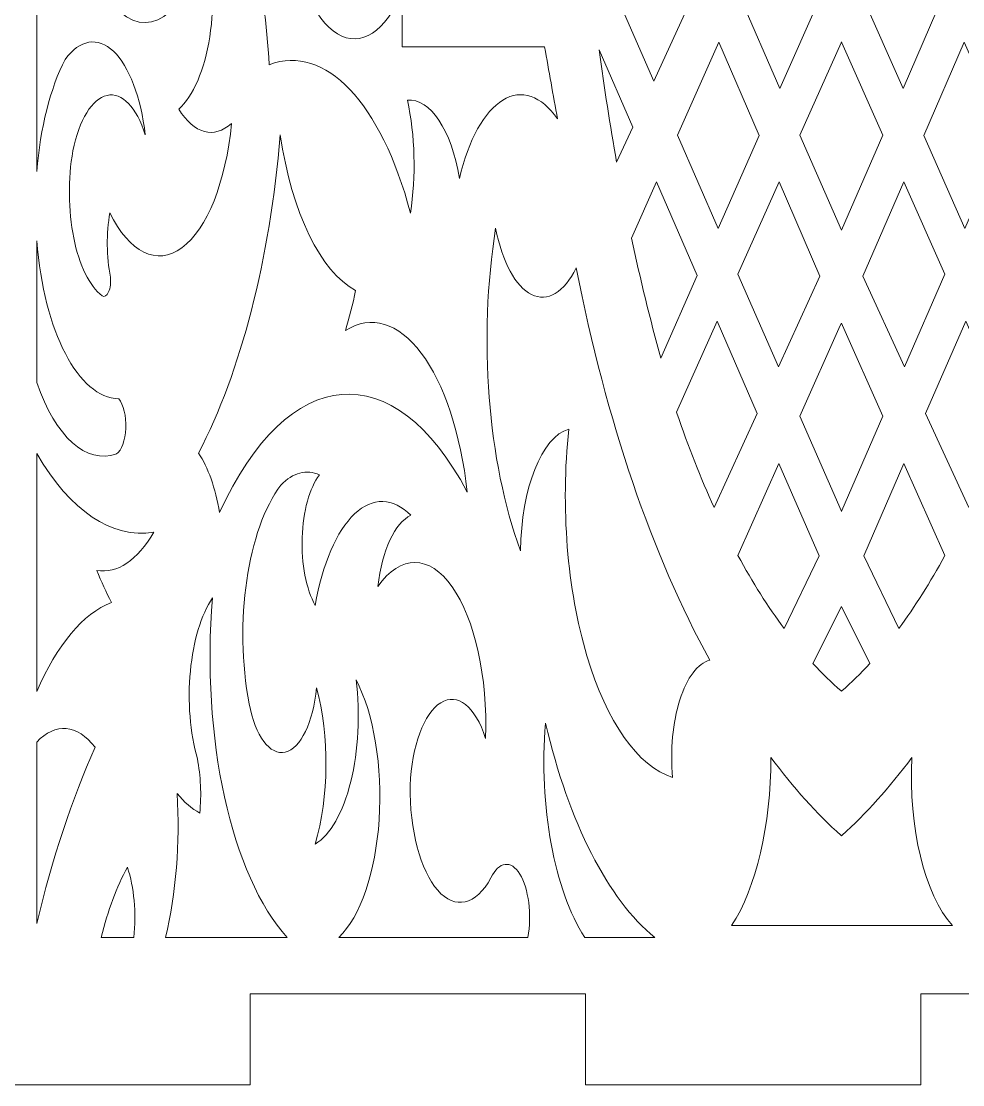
# Model space of a CAD drawing. Header units: millimetres. Extents: x 337 to 2510, y -469 to 429.
# Drawn here: x 538.6 to 592.1, y -233.4 to -173 of the extents above; entities that cross this region are included whole.
import ezdxf

# ---------------------------------------------------------------- set-up
doc = ezdxf.new("R2010")
doc.units = ezdxf.units.MM
doc.header["$MEASUREMENT"] = 0
doc.layers.add('Layer 1', color=7, linetype='Continuous')

msp = doc.modelspace()

# ---------------------------------------------------------------- linework, layer by layer
at = {"layer": 'Layer 1', "lineweight": 9}
for points, knots in [([(539.4825, -181.5747), (539.4825, -181.5747), (539.4825, -158.295), (539.4825, -158.295), (539.4825, -158.295), (539.4825, -158.295), (539.4825, -158.295), (539.4825, -158.295), (539.4825, -158.295), (540.3905, -160.6929), (541.8755, -161.4669), (543.1505, -160.2049), (543.1505, -160.2049), (543.1505, -160.2049), (543.1505, -160.2049), (543.1505, -160.2049), (543.1505, -160.2049), (544.3694, -158.535), (544.9414, -155.195), (544.5414, -152.078), (544.5414, -152.078), (544.5414, -152.078), (544.5414, -152.078), (544.5414, -152.078), (544.5414, -152.078), (546.5204, -154.472), (547.6394, -159.4239), (547.3484, -164.4959), (547.3484, -164.4959), (547.3484, -164.4959), (547.3484, -164.4959), (547.3484, -164.4959), (547.3484, -164.4959), (547.3194, -165.5469), (547.0954, -166.5199), (546.7324, -167.1669), (546.7324, -167.1669), (546.7324, -167.1669), (546.7324, -167.1669), (546.7324, -167.1669), (546.7324, -167.1669), (546.3684, -167.8139), (545.9004, -168.0729), (545.4474, -167.8789), (545.4474, -167.8789), (545.4474, -167.8789), (545.4474, -167.8789), (545.4474, -167.8789), (545.4474, -167.8789), (544.9364, -167.6919), (544.4984, -166.9399), (544.2774, -165.8689), (544.2774, -165.8689), (544.2774, -165.8689), (544.2774, -165.8689), (544.2774, -165.8689), (544.2774, -165.8689), (544.0564, -164.7989), (544.0804, -163.5479), (544.3434, -162.5279), (544.3434, -162.5279), (544.3434, -162.5279), (544.3434, -162.5279), (544.3434, -162.5279), (544.3434, -162.5279), (543.3575, -163.1039), (542.6595, -165.1059), (542.6345, -167.4299), (542.6345, -167.4299), (542.6345, -167.4299), (542.6345, -167.4299), (542.6345, -167.4299), (542.6345, -167.4299), (542.6085, -169.7528), (543.2615, -171.8328), (544.2324, -172.5228), (544.2324, -172.5228), (544.2324, -172.5228), (544.2324, -172.5228), (544.2324, -172.5228), (544.2324, -172.5228), (546.1004, -174.1628), (548.2074, -172.2808), (549.0934, -168.1809), (549.0934, -168.1809), (549.0934, -168.1809), (549.0934, -168.1809), (549.0934, -168.1809), (549.0934, -168.1809), (549.5294, -169.9288), (549.6084, -172.0238), (549.3114, -173.9158), (549.3114, -173.9158), (549.3114, -173.9158), (549.3114, -173.9158), (549.3114, -173.9158), (549.3114, -173.9158), (549.0144, -175.8088), (548.3694, -177.3098), (547.5464, -178.0258), (547.5464, -178.0258), (547.5464, -178.0258), (547.5464, -178.0258), (547.5464, -178.0258), (547.5464, -178.0258), (548.4254, -179.4317), (549.5544, -179.7357), (550.5514, -178.8328), (550.5514, -178.8328), (550.5514, -178.8328), (550.5514, -178.8328), (550.5514, -178.8328), (550.5514, -178.8328), (550.2274, -182.1667), (549.1534, -184.8567), (547.7304, -185.9007), (547.7304, -185.9007), (547.7304, -185.9007), (547.7304, -185.9007), (547.7304, -185.9007), (547.7304, -185.9007), (546.3074, -186.9447), (544.7494, -186.1857), (543.6365, -183.9067), (543.6365, -183.9067), (543.6365, -183.9067), (543.6365, -183.9067), (543.6365, -183.9067), (543.6365, -183.9067), (543.4325, -185.0877), (543.4445, -186.4057), (543.6695, -187.5667), (543.6695, -187.5667), (543.6695, -187.5667), (543.6695, -187.5667), (543.6695, -187.5667), (543.6695, -187.5667), (543.7035, -187.8697), (543.6645, -188.1927), (543.5665, -188.4117), (543.5665, -188.4117), (543.5665, -188.4117), (543.5665, -188.4117), (543.5665, -188.4117), (543.5665, -188.4117), (543.4685, -188.6307), (543.3265, -188.7127), (543.1945, -188.6267), (543.1945, -188.6267), (543.1945, -188.6267), (543.1945, -188.6267), (543.1945, -188.6267), (543.1945, -188.6267), (542.4805, -188.0887), (541.8965, -186.8957), (541.5825, -185.3357), (541.5825, -185.3357), (541.5825, -185.3357), (541.5825, -185.3357), (541.5825, -185.3357), (541.5825, -185.3357), (541.2675, -183.7757), (541.2515, -181.9867), (541.5375, -180.3977), (541.5375, -180.3977), (541.5375, -180.3977), (541.5375, -180.3977), (541.5375, -180.3977), (541.5375, -180.3977), (541.8915, -178.6328), (542.6315, -177.4308), (543.4775, -177.2438), (543.4775, -177.2438), (543.4775, -177.2438), (543.4775, -177.2438), (543.4775, -177.2438), (543.4775, -177.2438), (544.3244, -177.0568), (545.1504, -177.9118), (545.6464, -179.4897), (545.6464, -179.4897), (545.6464, -179.4897), (545.6464, -179.4897), (545.6464, -179.4897), (545.6464, -179.4897), (545.4054, -177.3458), (544.7364, -175.5858), (543.8405, -174.7418), (543.8405, -174.7418), (543.8405, -174.7418), (543.8405, -174.7418), (543.8405, -174.7418), (543.8405, -174.7418), (542.9455, -173.8978), (541.9275, -174.0668), (541.0955, -175.1988), (541.0955, -175.1988), (541.0955, -175.1988), (541.0955, -175.1988), (541.0955, -175.1988), (541.0955, -175.1988), (540.2515, -176.8338), (539.6815, -179.0878), (539.4825, -181.5747)], [0, 0, 0, 0, 0.0192308, 0.0192308, 0.0192308, 0.0192308, 0.0384615, 0.0384615, 0.0384615, 0.0384615, 0.0576923, 0.0576923, 0.0576923, 0.0576923, 0.0769231, 0.0769231, 0.0769231, 0.0769231, 0.0961538, 0.0961538, 0.0961538, 0.0961538, 0.1153846, 0.1153846, 0.1153846, 0.1153846, 0.1346154, 0.1346154, 0.1346154, 0.1346154, 0.1538462, 0.1538462, 0.1538462, 0.1538462, 0.1730769, 0.1730769, 0.1730769, 0.1730769, 0.1923077, 0.1923077, 0.1923077, 0.1923077, 0.2115385, 0.2115385, 0.2115385, 0.2115385, 0.2307692, 0.2307692, 0.2307692, 0.2307692, 0.25, 0.25, 0.25, 0.25, 0.2692308, 0.2692308, 0.2692308, 0.2692308, 0.2884615, 0.2884615, 0.2884615, 0.2884615, 0.3076923, 0.3076923, 0.3076923, 0.3076923, 0.3269231, 0.3269231, 0.3269231, 0.3269231, 0.3461538, 0.3461538, 0.3461538, 0.3461538, 0.3653846, 0.3653846, 0.3653846, 0.3653846, 0.3846154, 0.3846154, 0.3846154, 0.3846154, 0.4038462, 0.4038462, 0.4038462, 0.4038462, 0.4230769, 0.4230769, 0.4230769, 0.4230769, 0.4423077, 0.4423077, 0.4423077, 0.4423077, 0.4615385, 0.4615385, 0.4615385, 0.4615385, 0.4807692, 0.4807692, 0.4807692, 0.4807692, 0.5, 0.5, 0.5, 0.5, 0.5192308, 0.5192308, 0.5192308, 0.5192308, 0.5384615, 0.5384615, 0.5384615, 0.5384615, 0.5576923, 0.5576923, 0.5576923, 0.5576923, 0.5769231, 0.5769231, 0.5769231, 0.5769231, 0.5961538, 0.5961538, 0.5961538, 0.5961538, 0.6153846, 0.6153846, 0.6153846, 0.6153846, 0.6346154, 0.6346154, 0.6346154, 0.6346154, 0.6538462, 0.6538462, 0.6538462, 0.6538462, 0.6730769, 0.6730769, 0.6730769, 0.6730769, 0.6923077, 0.6923077, 0.6923077, 0.6923077, 0.7115385, 0.7115385, 0.7115385, 0.7115385, 0.7307692, 0.7307692, 0.7307692, 0.7307692, 0.75, 0.75, 0.75, 0.75, 0.7692308, 0.7692308, 0.7692308, 0.7692308, 0.7884615, 0.7884615, 0.7884615, 0.7884615, 0.8076923, 0.8076923, 0.8076923, 0.8076923, 0.8269231, 0.8269231, 0.8269231, 0.8269231, 0.8461538, 0.8461538, 0.8461538, 0.8461538, 0.8653846, 0.8653846, 0.8653846, 0.8653846, 0.8846154, 0.8846154, 0.8846154, 0.8846154, 0.9038462, 0.9038462, 0.9038462, 0.9038462, 0.9230769, 0.9230769, 0.9230769, 0.9230769, 0.9423077, 0.9423077, 0.9423077, 0.9423077, 0.9615385, 0.9615385, 0.9615385, 0.9615385, 1, 1, 1, 1]), ([(569.0672, -178.5808), (568.1422, -177.2568), (567.0172, -176.8688), (565.9622, -177.5098), (565.9622, -177.5098), (565.9622, -177.5098), (565.9622, -177.5098), (565.9622, -177.5098), (565.9622, -177.5098), (564.9072, -178.1508), (564.0153, -179.7637), (563.4993, -181.9627), (563.4993, -181.9627), (563.4993, -181.9627), (563.4993, -181.9627), (563.4993, -181.9627), (563.4993, -181.9627), (563.0303, -179.1878), (561.8403, -177.4018), (560.5393, -177.5208), (560.5393, -177.5208), (560.5393, -177.5208), (560.5393, -177.5208), (560.5393, -177.5208), (560.5393, -177.5208), (560.9783, -179.5127), (561.0423, -181.8287), (560.7153, -183.9317), (560.7153, -183.9317), (560.7153, -183.9317), (560.7153, -183.9317), (560.7153, -183.9317), (560.7153, -183.9317), (559.0473, -177.6408), (555.8713, -174.3028), (552.6954, -175.5008), (552.6954, -175.5008), (552.6954, -175.5008), (552.6954, -175.5008), (552.6954, -175.5008), (552.6954, -175.5008), (552.3844, -170.9218), (551.6464, -166.5479), (550.5294, -162.6789), (550.5294, -162.6789), (550.5294, -162.6789), (550.5294, -162.6789), (550.5294, -162.6789), (550.5294, -162.6789), (551.5914, -162.1919), (552.6774, -162.0559), (553.7554, -162.2749), (553.7554, -162.2749), (553.7554, -162.2749), (553.7554, -162.2749), (553.7554, -162.2749), (553.7554, -162.2749), (553.7474, -164.0289), (553.7844, -165.7819), (553.8664, -167.5249), (553.8664, -167.5249), (553.8664, -167.5249), (553.8664, -167.5249), (553.8664, -167.5249), (553.8664, -167.5249), (554.2023, -170.5658), (555.2363, -172.9488), (556.5633, -173.7468), (556.5633, -173.7468), (556.5633, -173.7468), (556.5633, -173.7468), (556.5633, -173.7468), (556.5633, -173.7468), (557.8913, -174.5448), (559.3033, -173.6308), (560.2513, -171.3628), (560.2513, -171.3628), (560.2513, -171.3628), (560.2513, -171.3628), (560.2513, -171.3628), (560.2513, -171.3628), (560.2513, -171.3628), (560.2513, -174.4918), (560.2513, -174.4918), (560.2513, -174.4918), (560.2513, -174.4918), (560.2513, -174.4918), (560.2513, -174.4918), (560.2513, -174.4918), (560.2513, -174.4918), (568.3382, -174.4918), (568.3382, -174.4918), (568.3382, -174.4918), (568.3382, -174.4918), (568.3382, -174.4918), (568.3382, -174.4918), (568.3382, -174.4918), (568.5762, -175.8598), (568.8192, -177.2228), (569.0672, -178.5808)], [0, 0, 0, 0, 0.0384615, 0.0384615, 0.0384615, 0.0384615, 0.0769231, 0.0769231, 0.0769231, 0.0769231, 0.1153846, 0.1153846, 0.1153846, 0.1153846, 0.1538462, 0.1538462, 0.1538462, 0.1538462, 0.1923077, 0.1923077, 0.1923077, 0.1923077, 0.2307692, 0.2307692, 0.2307692, 0.2307692, 0.2692308, 0.2692308, 0.2692308, 0.2692308, 0.3076923, 0.3076923, 0.3076923, 0.3076923, 0.3461538, 0.3461538, 0.3461538, 0.3461538, 0.3846154, 0.3846154, 0.3846154, 0.3846154, 0.4230769, 0.4230769, 0.4230769, 0.4230769, 0.4615385, 0.4615385, 0.4615385, 0.4615385, 0.5, 0.5, 0.5, 0.5, 0.5384615, 0.5384615, 0.5384615, 0.5384615, 0.5769231, 0.5769231, 0.5769231, 0.5769231, 0.6153846, 0.6153846, 0.6153846, 0.6153846, 0.6538462, 0.6538462, 0.6538462, 0.6538462, 0.6923077, 0.6923077, 0.6923077, 0.6923077, 0.7307692, 0.7307692, 0.7307692, 0.7307692, 0.7692308, 0.7692308, 0.7692308, 0.7692308, 0.8076923, 0.8076923, 0.8076923, 0.8076923, 0.8461538, 0.8461538, 0.8461538, 0.8461538, 0.8846154, 0.8846154, 0.8846154, 0.8846154, 0.9230769, 0.9230769, 0.9230769, 0.9230769, 1, 1, 1, 1]), ([(574.5351, -176.4308), (574.5351, -176.4308), (572.3432, -171.4078), (572.3432, -171.4078), (572.3432, -171.4078), (572.3432, -171.4078), (572.3432, -171.4078), (572.3432, -171.4078), (572.3432, -171.4078), (572.3432, -171.4078), (574.7061, -166.0809), (574.7061, -166.0809), (574.7061, -166.0809), (574.7061, -166.0809), (574.7061, -166.0809), (574.7061, -166.0809), (574.7061, -166.0809), (574.7061, -166.0809), (576.9241, -171.2108), (576.9241, -171.2108), (576.9241, -171.2108), (576.9241, -171.2108), (576.9241, -171.2108), (576.9241, -171.2108), (576.9241, -171.2108), (576.9241, -171.2108), (574.5351, -176.4308), (574.5351, -176.4308)], [0, 0, 0, 0, 0.125, 0.125, 0.125, 0.125, 0.25, 0.25, 0.25, 0.25, 0.375, 0.375, 0.375, 0.375, 0.5, 0.5, 0.5, 0.5, 0.625, 0.625, 0.625, 0.625, 0.75, 0.75, 0.75, 0.75, 1, 1, 1, 1]), ([(581.6941, -176.8578), (581.6941, -176.8578), (584.0201, -171.5908), (584.0201, -171.5908), (584.0201, -171.5908), (584.0201, -171.5908), (584.0201, -171.5908), (584.0201, -171.5908), (584.0201, -171.5908), (584.0201, -171.5908), (581.7421, -166.3459), (581.7421, -166.3459), (581.7421, -166.3459), (581.7421, -166.3459), (581.7421, -166.3459), (581.7421, -166.3459), (581.7421, -166.3459), (581.7421, -166.3459), (579.4091, -171.5788), (579.4091, -171.5788), (579.4091, -171.5788), (579.4091, -171.5788), (579.4091, -171.5788), (579.4091, -171.5788), (579.4091, -171.5788), (579.4091, -171.5788), (581.6941, -176.8578), (581.6941, -176.8578)], [0, 0, 0, 0, 0.125, 0.125, 0.125, 0.125, 0.25, 0.25, 0.25, 0.25, 0.375, 0.375, 0.375, 0.375, 0.5, 0.5, 0.5, 0.5, 0.625, 0.625, 0.625, 0.625, 0.75, 0.75, 0.75, 0.75, 1, 1, 1, 1]), ([(588.7, -176.8578), (588.7, -176.8578), (586.374, -171.5908), (586.374, -171.5908), (586.374, -171.5908), (586.374, -171.5908), (586.374, -171.5908), (586.374, -171.5908), (586.374, -171.5908), (586.374, -171.5908), (588.652, -166.3459), (588.652, -166.3459), (588.652, -166.3459), (588.652, -166.3459), (588.652, -166.3459), (588.652, -166.3459), (588.652, -166.3459), (588.652, -166.3459), (590.985, -171.5788), (590.985, -171.5788), (590.985, -171.5788), (590.985, -171.5788), (590.985, -171.5788), (590.985, -171.5788), (590.985, -171.5788), (590.985, -171.5788), (588.7, -176.8578), (588.7, -176.8578)], [0, 0, 0, 0, 0.125, 0.125, 0.125, 0.125, 0.25, 0.25, 0.25, 0.25, 0.375, 0.375, 0.375, 0.375, 0.5, 0.5, 0.5, 0.5, 0.625, 0.625, 0.625, 0.625, 0.75, 0.75, 0.75, 0.75, 1, 1, 1, 1]), ([(578.1861, -184.8007), (578.1861, -184.8007), (580.5181, -179.5197), (580.5181, -179.5197), (580.5181, -179.5197), (580.5181, -179.5197), (580.5181, -179.5197), (580.5181, -179.5197), (580.5181, -179.5197), (580.5181, -179.5197), (578.2291, -174.2268), (578.2291, -174.2268), (578.2291, -174.2268), (578.2291, -174.2268), (578.2291, -174.2268), (578.2291, -174.2268), (578.2291, -174.2268), (578.2291, -174.2268), (575.8761, -179.5057), (575.8761, -179.5057), (575.8761, -179.5057), (575.8761, -179.5057), (575.8761, -179.5057), (575.8761, -179.5057), (575.8761, -179.5057), (575.8761, -179.5057), (578.1861, -184.8007), (578.1861, -184.8007)], [0, 0, 0, 0, 0.125, 0.125, 0.125, 0.125, 0.25, 0.25, 0.25, 0.25, 0.375, 0.375, 0.375, 0.375, 0.5, 0.5, 0.5, 0.5, 0.625, 0.625, 0.625, 0.625, 0.75, 0.75, 0.75, 0.75, 1, 1, 1, 1]), ([(585.197, -184.9037), (585.197, -184.9037), (587.556, -179.5017), (587.556, -179.5017), (587.556, -179.5017), (587.556, -179.5017), (587.556, -179.5017), (587.556, -179.5017), (587.556, -179.5017), (587.556, -179.5017), (585.219, -174.2508), (585.219, -174.2508), (585.219, -174.2508), (585.219, -174.2508), (585.219, -174.2508), (585.219, -174.2508), (585.219, -174.2508), (585.219, -174.2508), (585.197, -174.2028), (585.197, -174.2028), (585.197, -174.2028), (585.197, -174.2028), (585.197, -174.2028), (585.197, -174.2028), (585.197, -174.2028), (585.197, -174.2028), (585.175, -174.2508), (585.175, -174.2508), (585.175, -174.2508), (585.175, -174.2508), (585.175, -174.2508), (585.175, -174.2508), (585.175, -174.2508), (585.175, -174.2508), (582.8381, -179.5017), (582.8381, -179.5017), (582.8381, -179.5017), (582.8381, -179.5017), (582.8381, -179.5017), (582.8381, -179.5017), (582.8381, -179.5017), (582.8381, -179.5017), (585.197, -184.9037), (585.197, -184.9037)], [0, 0, 0, 0, 0.0833333, 0.0833333, 0.0833333, 0.0833333, 0.1666667, 0.1666667, 0.1666667, 0.1666667, 0.25, 0.25, 0.25, 0.25, 0.3333333, 0.3333333, 0.3333333, 0.3333333, 0.4166667, 0.4166667, 0.4166667, 0.4166667, 0.5, 0.5, 0.5, 0.5, 0.5833333, 0.5833333, 0.5833333, 0.5833333, 0.6666667, 0.6666667, 0.6666667, 0.6666667, 0.75, 0.75, 0.75, 0.75, 0.8333333, 0.8333333, 0.8333333, 0.8333333, 1, 1, 1, 1]), ([(592.208, -184.8007), (592.208, -184.8007), (589.876, -179.5197), (589.876, -179.5197), (589.876, -179.5197), (589.876, -179.5197), (589.876, -179.5197), (589.876, -179.5197), (589.876, -179.5197), (589.876, -179.5197), (592.165, -174.2268), (592.165, -174.2268), (592.165, -174.2268), (592.165, -174.2268), (592.165, -174.2268), (592.165, -174.2268), (592.165, -174.2268), (592.165, -174.2268), (594.5179, -179.5057), (594.5179, -179.5057), (594.5179, -179.5057), (594.5179, -179.5057), (594.5179, -179.5057), (594.5179, -179.5057), (594.5179, -179.5057), (594.5179, -179.5057), (592.208, -184.8007), (592.208, -184.8007)], [0, 0, 0, 0, 0.125, 0.125, 0.125, 0.125, 0.25, 0.25, 0.25, 0.25, 0.375, 0.375, 0.375, 0.375, 0.5, 0.5, 0.5, 0.5, 0.625, 0.625, 0.625, 0.625, 0.75, 0.75, 0.75, 0.75, 1, 1, 1, 1]), ([(572.4262, -181.0357), (572.4262, -181.0357), (573.3402, -179.0408), (573.3402, -179.0408), (573.3402, -179.0408), (573.3402, -179.0408), (573.3402, -179.0408), (573.3402, -179.0408), (573.3402, -179.0408), (573.3402, -179.0408), (571.4382, -174.6648), (571.4382, -174.6648), (571.4382, -174.6648), (571.4382, -174.6648), (571.4382, -174.6648), (571.4382, -174.6648), (571.4382, -174.6648), (571.7232, -176.8228), (572.0532, -178.9488), (572.4262, -181.0357)], [0, 0, 0, 0, 0.1666667, 0.1666667, 0.1666667, 0.1666667, 0.3333333, 0.3333333, 0.3333333, 0.3333333, 0.5, 0.5, 0.5, 0.5, 0.6666667, 0.6666667, 0.6666667, 0.6666667, 1, 1, 1, 1]), ([(553.3134, -179.4897), (552.7284, -186.5577), (551.0884, -192.9446), (548.6734, -197.5616), (548.6734, -197.5616), (548.6734, -197.5616), (548.6734, -197.5616), (548.6734, -197.5616), (548.6734, -197.5616), (549.2194, -198.3686), (549.6374, -199.5545), (549.8664, -200.9445), (549.8664, -200.9445), (549.8664, -200.9445), (549.8664, -200.9445), (549.8664, -200.9445), (549.8664, -200.9445), (553.7464, -192.4366), (559.8033, -191.9366), (563.9413, -199.7835), (563.9413, -199.7835), (563.9413, -199.7835), (563.9413, -199.7835), (563.9413, -199.7835), (563.9413, -199.7835), (563.5683, -196.4546), (562.6263, -193.6076), (561.3253, -191.8806), (561.3253, -191.8806), (561.3253, -191.8806), (561.3253, -191.8806), (561.3253, -191.8806), (561.3253, -191.8806), (560.0253, -190.1536), (558.4763, -189.6906), (557.0253, -190.5956), (557.0253, -190.5956), (557.0253, -190.5956), (557.0253, -190.5956), (557.0253, -190.5956), (557.0253, -190.5956), (557.2423, -189.8726), (557.4343, -189.1137), (557.6003, -188.3237), (557.6003, -188.3237), (557.6003, -188.3237), (557.6003, -188.3237), (557.6003, -188.3237), (557.6003, -188.3237), (555.5993, -187.2687), (553.9784, -183.9287), (553.3134, -179.4897)], [0, 0, 0, 0, 0.0714286, 0.0714286, 0.0714286, 0.0714286, 0.1428571, 0.1428571, 0.1428571, 0.1428571, 0.2142857, 0.2142857, 0.2142857, 0.2142857, 0.2857143, 0.2857143, 0.2857143, 0.2857143, 0.3571429, 0.3571429, 0.3571429, 0.3571429, 0.4285714, 0.4285714, 0.4285714, 0.4285714, 0.5, 0.5, 0.5, 0.5, 0.5714286, 0.5714286, 0.5714286, 0.5714286, 0.6428571, 0.6428571, 0.6428571, 0.6428571, 0.7142857, 0.7142857, 0.7142857, 0.7142857, 0.7857143, 0.7857143, 0.7857143, 0.7857143, 0.8571429, 0.8571429, 0.8571429, 0.8571429, 1, 1, 1, 1]), ([(574.9351, -192.1626), (574.9351, -192.1626), (577.0051, -187.4737), (577.0051, -187.4737), (577.0051, -187.4737), (577.0051, -187.4737), (577.0051, -187.4737), (577.0051, -187.4737), (577.0051, -187.4737), (577.0051, -187.4737), (574.6941, -182.1557), (574.6941, -182.1557), (574.6941, -182.1557), (574.6941, -182.1557), (574.6941, -182.1557), (574.6941, -182.1557), (574.6941, -182.1557), (574.6941, -182.1557), (573.2712, -185.3477), (573.2712, -185.3477), (573.2712, -185.3477), (573.2712, -185.3477), (573.2712, -185.3477), (573.2712, -185.3477), (573.2712, -185.3477), (573.7712, -187.6867), (574.3261, -189.9616), (574.9351, -192.1626)], [0, 0, 0, 0, 0.125, 0.125, 0.125, 0.125, 0.25, 0.25, 0.25, 0.25, 0.375, 0.375, 0.375, 0.375, 0.5, 0.5, 0.5, 0.5, 0.625, 0.625, 0.625, 0.625, 0.75, 0.75, 0.75, 0.75, 1, 1, 1, 1]), ([(583.9781, -187.5187), (583.9781, -187.5187), (581.6571, -182.1537), (581.6571, -182.1537), (581.6571, -182.1537), (581.6571, -182.1537), (581.6571, -182.1537), (581.6571, -182.1537), (581.6571, -182.1537), (581.6571, -182.1537), (579.3211, -187.4027), (579.3211, -187.4027), (579.3211, -187.4027), (579.3211, -187.4027), (579.3211, -187.4027), (579.3211, -187.4027), (579.3211, -187.4027), (579.3211, -187.4027), (581.6191, -192.6706), (581.6191, -192.6706), (581.6191, -192.6706), (581.6191, -192.6706), (581.6191, -192.6706), (581.6191, -192.6706), (581.6191, -192.6706), (581.6191, -192.6706), (583.9781, -187.5187), (583.9781, -187.5187)], [0, 0, 0, 0, 0.125, 0.125, 0.125, 0.125, 0.25, 0.25, 0.25, 0.25, 0.375, 0.375, 0.375, 0.375, 0.5, 0.5, 0.5, 0.5, 0.625, 0.625, 0.625, 0.625, 0.75, 0.75, 0.75, 0.75, 1, 1, 1, 1]), ([(586.416, -187.5187), (586.416, -187.5187), (588.737, -182.1537), (588.737, -182.1537), (588.737, -182.1537), (588.737, -182.1537), (588.737, -182.1537), (588.737, -182.1537), (588.737, -182.1537), (588.737, -182.1537), (591.073, -187.4027), (591.073, -187.4027), (591.073, -187.4027), (591.073, -187.4027), (591.073, -187.4027), (591.073, -187.4027), (591.073, -187.4027), (591.073, -187.4027), (588.775, -192.6706), (588.775, -192.6706), (588.775, -192.6706), (588.775, -192.6706), (588.775, -192.6706), (588.775, -192.6706), (588.775, -192.6706), (588.775, -192.6706), (586.416, -187.5187), (586.416, -187.5187)], [0, 0, 0, 0, 0.125, 0.125, 0.125, 0.125, 0.25, 0.25, 0.25, 0.25, 0.375, 0.375, 0.375, 0.375, 0.5, 0.5, 0.5, 0.5, 0.625, 0.625, 0.625, 0.625, 0.75, 0.75, 0.75, 0.75, 1, 1, 1, 1]), ([(575.6081, -215.9874), (573.6312, -215.3584), (571.8622, -212.8504), (570.7382, -209.0805), (570.7382, -209.0805), (570.7382, -209.0805), (570.7382, -209.0805), (570.7382, -209.0805), (570.7382, -209.0805), (569.6142, -205.3115), (569.2402, -200.6325), (569.7082, -196.1986), (569.7082, -196.1986), (569.7082, -196.1986), (569.7082, -196.1986), (569.7082, -196.1986), (569.7082, -196.1986), (568.1712, -196.6366), (567.0062, -199.5775), (566.9682, -203.1145), (566.9682, -203.1145), (566.9682, -203.1145), (566.9682, -203.1145), (566.9682, -203.1145), (566.9682, -203.1145), (565.0972, -198.0236), (564.5582, -191.0366), (565.5542, -184.7897), (565.5542, -184.7897), (565.5542, -184.7897), (565.5542, -184.7897), (565.5542, -184.7897), (565.5542, -184.7897), (565.9342, -186.7137), (566.6922, -188.1117), (567.5952, -188.5567), (567.5952, -188.5567), (567.5952, -188.5567), (567.5952, -188.5567), (567.5952, -188.5567), (567.5952, -188.5567), (568.4982, -189.0027), (569.4402, -188.4427), (570.1332, -187.0477), (570.1332, -187.0477), (570.1332, -187.0477), (570.1332, -187.0477), (570.1332, -187.0477), (570.1332, -187.0477), (571.8452, -195.7576), (574.4481, -203.3985), (577.7241, -209.3255), (577.7241, -209.3255), (577.7241, -209.3255), (577.7241, -209.3255), (577.7241, -209.3255), (577.7241, -209.3255), (577.0411, -209.4935), (576.4221, -210.3134), (576.0181, -211.5824), (576.0181, -211.5824), (576.0181, -211.5824), (576.0181, -211.5824), (576.0181, -211.5824), (576.0181, -211.5824), (575.6151, -212.8524), (575.4661, -214.4524), (575.6081, -215.9874)], [0, 0, 0, 0, 0.0555556, 0.0555556, 0.0555556, 0.0555556, 0.1111111, 0.1111111, 0.1111111, 0.1111111, 0.1666667, 0.1666667, 0.1666667, 0.1666667, 0.2222222, 0.2222222, 0.2222222, 0.2222222, 0.2777778, 0.2777778, 0.2777778, 0.2777778, 0.3333333, 0.3333333, 0.3333333, 0.3333333, 0.3888889, 0.3888889, 0.3888889, 0.3888889, 0.4444444, 0.4444444, 0.4444444, 0.4444444, 0.5, 0.5, 0.5, 0.5, 0.5555556, 0.5555556, 0.5555556, 0.5555556, 0.6111111, 0.6111111, 0.6111111, 0.6111111, 0.6666667, 0.6666667, 0.6666667, 0.6666667, 0.7222222, 0.7222222, 0.7222222, 0.7222222, 0.7777778, 0.7777778, 0.7777778, 0.7777778, 0.8333333, 0.8333333, 0.8333333, 0.8333333, 0.8888889, 0.8888889, 0.8888889, 0.8888889, 1, 1, 1, 1]), ([(544.0115, -197.6126), (542.2935, -198.2046), (540.5675, -196.6616), (539.4825, -193.5616), (539.4825, -193.5616), (539.4825, -193.5616), (539.4825, -193.5616), (539.4825, -193.5616), (539.4825, -193.5616), (539.4825, -193.5616), (539.4825, -185.5087), (539.4825, -185.5087), (539.4825, -185.5087), (539.4825, -185.5087), (539.4825, -185.5087), (539.4825, -185.5087), (539.4825, -185.5087), (539.8945, -190.6656), (541.8505, -194.4296), (544.1444, -194.4826), (544.1444, -194.4826), (544.1444, -194.4826), (544.1444, -194.4826), (544.1444, -194.4826), (544.1444, -194.4826), (544.4134, -194.7996), (544.5714, -195.4606), (544.5424, -196.1506), (544.5424, -196.1506), (544.5424, -196.1506), (544.5424, -196.1506), (544.5424, -196.1506), (544.5424, -196.1506), (544.5134, -196.8396), (544.3024, -197.4196), (544.0115, -197.6126)], [0, 0, 0, 0, 0.1, 0.1, 0.1, 0.1, 0.2, 0.2, 0.2, 0.2, 0.3, 0.3, 0.3, 0.3, 0.4, 0.4, 0.4, 0.4, 0.5, 0.5, 0.5, 0.5, 0.6, 0.6, 0.6, 0.6, 0.7, 0.7, 0.7, 0.7, 0.8, 0.8, 0.8, 0.8, 1, 1, 1, 1]), ([(577.9651, -200.6535), (577.9651, -200.6535), (580.4111, -195.3096), (580.4111, -195.3096), (580.4111, -195.3096), (580.4111, -195.3096), (580.4111, -195.3096), (580.4111, -195.3096), (580.4111, -195.3096), (580.4111, -195.3096), (578.1341, -190.0706), (578.1341, -190.0706), (578.1341, -190.0706), (578.1341, -190.0706), (578.1341, -190.0706), (578.1341, -190.0706), (578.1341, -190.0706), (578.1341, -190.0706), (575.8341, -195.2376), (575.8341, -195.2376), (575.8341, -195.2376), (575.8341, -195.2376), (575.8341, -195.2376), (575.8341, -195.2376), (575.8341, -195.2376), (575.8341, -195.2376), (575.8511, -195.2906), (575.8511, -195.2906), (575.8511, -195.2906), (575.8511, -195.2906), (575.8511, -195.2906), (575.8511, -195.2906), (575.8511, -195.2906), (576.4971, -197.1946), (577.2031, -198.9866), (577.9651, -200.6535)], [0, 0, 0, 0, 0.1, 0.1, 0.1, 0.1, 0.2, 0.2, 0.2, 0.2, 0.3, 0.3, 0.3, 0.3, 0.4, 0.4, 0.4, 0.4, 0.5, 0.5, 0.5, 0.5, 0.6, 0.6, 0.6, 0.6, 0.7, 0.7, 0.7, 0.7, 0.8, 0.8, 0.8, 0.8, 1, 1, 1, 1]), ([(585.131, -190.3246), (585.131, -190.3246), (585.197, -190.1796), (585.197, -190.1796), (585.197, -190.1796), (585.197, -190.1796), (585.197, -190.1796), (585.197, -190.1796), (585.197, -190.1796), (585.197, -190.1796), (585.263, -190.3246), (585.263, -190.3246), (585.263, -190.3246), (585.263, -190.3246), (585.263, -190.3246), (585.263, -190.3246), (585.263, -190.3246), (585.263, -190.3246), (587.553, -195.4706), (587.553, -195.4706), (587.553, -195.4706), (587.553, -195.4706), (587.553, -195.4706), (587.553, -195.4706), (587.553, -195.4706), (587.553, -195.4706), (585.219, -200.8215), (585.219, -200.8215), (585.219, -200.8215), (585.219, -200.8215), (585.219, -200.8215), (585.219, -200.8215), (585.219, -200.8215), (585.219, -200.8215), (585.197, -200.8735), (585.197, -200.8735), (585.197, -200.8735), (585.197, -200.8735), (585.197, -200.8735), (585.197, -200.8735), (585.197, -200.8735), (585.197, -200.8735), (585.175, -200.8215), (585.175, -200.8215), (585.175, -200.8215), (585.175, -200.8215), (585.175, -200.8215), (585.175, -200.8215), (585.175, -200.8215), (585.175, -200.8215), (582.8411, -195.4706), (582.8411, -195.4706), (582.8411, -195.4706), (582.8411, -195.4706), (582.8411, -195.4706), (582.8411, -195.4706), (582.8411, -195.4706), (582.8411, -195.4706), (585.131, -190.3246), (585.131, -190.3246)], [0, 0, 0, 0, 0.0625, 0.0625, 0.0625, 0.0625, 0.125, 0.125, 0.125, 0.125, 0.1875, 0.1875, 0.1875, 0.1875, 0.25, 0.25, 0.25, 0.25, 0.3125, 0.3125, 0.3125, 0.3125, 0.375, 0.375, 0.375, 0.375, 0.4375, 0.4375, 0.4375, 0.4375, 0.5, 0.5, 0.5, 0.5, 0.5625, 0.5625, 0.5625, 0.5625, 0.625, 0.625, 0.625, 0.625, 0.6875, 0.6875, 0.6875, 0.6875, 0.75, 0.75, 0.75, 0.75, 0.8125, 0.8125, 0.8125, 0.8125, 0.875, 0.875, 0.875, 0.875, 1, 1, 1, 1]), ([(592.429, -200.6535), (592.429, -200.6535), (589.983, -195.3096), (589.983, -195.3096), (589.983, -195.3096), (589.983, -195.3096), (589.983, -195.3096), (589.983, -195.3096), (589.983, -195.3096), (589.983, -195.3096), (592.26, -190.0706), (592.26, -190.0706), (592.26, -190.0706), (592.26, -190.0706), (592.26, -190.0706), (592.26, -190.0706), (592.26, -190.0706), (592.26, -190.0706), (594.5599, -195.2376), (594.5599, -195.2376), (594.5599, -195.2376), (594.5599, -195.2376), (594.5599, -195.2376), (594.5599, -195.2376), (594.5599, -195.2376), (594.5599, -195.2376), (594.5429, -195.2906), (594.5429, -195.2906), (594.5429, -195.2906), (594.5429, -195.2906), (594.5429, -195.2906), (594.5429, -195.2906), (594.5429, -195.2906), (593.897, -197.1946), (593.191, -198.9866), (592.429, -200.6535)], [0, 0, 0, 0, 0.1, 0.1, 0.1, 0.1, 0.2, 0.2, 0.2, 0.2, 0.3, 0.3, 0.3, 0.3, 0.4, 0.4, 0.4, 0.4, 0.5, 0.5, 0.5, 0.5, 0.6, 0.6, 0.6, 0.6, 0.7, 0.7, 0.7, 0.7, 0.8, 0.8, 0.8, 0.8, 1, 1, 1, 1]), ([(543.7245, -206.0425), (542.1135, -206.6805), (540.6305, -208.4525), (539.4825, -211.1124), (539.4825, -211.1124), (539.4825, -211.1124), (539.4825, -211.1124), (539.4825, -211.1124), (539.4825, -211.1124), (539.4825, -211.1124), (539.4825, -197.5956), (539.4825, -197.5956), (539.4825, -197.5956), (539.4825, -197.5956), (539.4825, -197.5956), (539.4825, -197.5956), (539.4825, -197.5956), (541.3925, -200.8595), (543.7535, -202.4425), (546.1324, -202.0545), (546.1324, -202.0545), (546.1324, -202.0545), (546.1324, -202.0545), (546.1324, -202.0545), (546.1324, -202.0545), (545.2064, -203.6605), (544.0544, -204.4325), (542.8955, -204.2255), (542.8955, -204.2255), (542.8955, -204.2255), (542.8955, -204.2255), (542.8955, -204.2255), (542.8955, -204.2255), (543.1535, -204.8745), (543.4305, -205.4815), (543.7245, -206.0425)], [0, 0, 0, 0, 0.1, 0.1, 0.1, 0.1, 0.2, 0.2, 0.2, 0.2, 0.3, 0.3, 0.3, 0.3, 0.4, 0.4, 0.4, 0.4, 0.5, 0.5, 0.5, 0.5, 0.6, 0.6, 0.6, 0.6, 0.7, 0.7, 0.7, 0.7, 0.8, 0.8, 0.8, 0.8, 1, 1, 1, 1]), ([(556.6483, -225.0743), (556.6483, -225.0743), (567.3812, -225.0743), (567.3812, -225.0743), (567.3812, -225.0743), (567.3812, -225.0743), (567.3812, -225.0743), (567.3812, -225.0743), (567.3812, -225.0743), (567.6172, -223.7793), (567.4282, -222.2833), (566.9272, -221.4733), (566.9272, -221.4733), (566.9272, -221.4733), (566.9272, -221.4733), (566.9272, -221.4733), (566.9272, -221.4733), (566.4252, -220.6633), (565.7462, -220.7543), (565.2892, -221.6923), (565.2892, -221.6923), (565.2892, -221.6923), (565.2892, -221.6923), (565.2892, -221.6923), (565.2892, -221.6923), (564.4252, -223.2463), (563.2463, -223.5213), (562.2623, -222.3973), (562.2623, -222.3973), (562.2623, -222.3973), (562.2623, -222.3973), (562.2623, -222.3973), (562.2623, -222.3973), (561.2793, -221.2743), (560.6673, -218.9544), (560.6933, -216.4424), (560.6933, -216.4424), (560.6933, -216.4424), (560.6933, -216.4424), (560.6933, -216.4424), (560.6933, -216.4424), (560.7923, -214.2034), (561.4843, -212.3344), (562.4343, -211.7414), (562.4343, -211.7414), (562.4343, -211.7414), (562.4343, -211.7414), (562.4343, -211.7414), (562.4343, -211.7414), (563.3843, -211.1484), (564.3962, -211.9534), (564.9802, -213.7664), (564.9802, -213.7664), (564.9802, -213.7664), (564.9802, -213.7664), (564.9802, -213.7664), (564.9802, -213.7664), (565.1082, -210.3074), (564.3742, -206.9765), (563.0813, -205.1525), (563.0813, -205.1525), (563.0813, -205.1525), (563.0813, -205.1525), (563.0813, -205.1525), (563.0813, -205.1525), (561.7883, -203.3295), (560.1553, -203.3215), (558.8593, -205.1345), (558.8593, -205.1345), (558.8593, -205.1345), (558.8593, -205.1345), (558.8593, -205.1345), (558.8593, -205.1345), (559.1033, -203.0875), (559.8293, -201.5275), (560.7373, -201.0955), (560.7373, -201.0955), (560.7373, -201.0955), (560.7373, -201.0955), (560.7373, -201.0955), (560.7373, -201.0955), (559.7213, -200.0785), (558.5683, -200.0495), (557.5433, -201.0165), (557.5433, -201.0165), (557.5433, -201.0165), (557.5433, -201.0165), (557.5433, -201.0165), (557.5433, -201.0165), (556.5173, -201.9825), (555.7083, -203.8615), (555.3023, -206.2195), (555.3023, -206.2195), (555.3023, -206.2195), (555.3023, -206.2195), (555.3023, -206.2195), (555.3023, -206.2195), (554.7903, -205.2945), (554.5123, -203.8495), (554.5613, -202.3615), (554.5613, -202.3615), (554.5613, -202.3615), (554.5613, -202.3615), (554.5613, -202.3615), (554.5613, -202.3615), (554.6093, -200.8745), (554.9783, -199.5385), (555.5453, -198.7986), (555.5453, -198.7986), (555.5453, -198.7986), (555.5453, -198.7986), (555.5453, -198.7986), (555.5453, -198.7986), (554.8073, -198.4686), (554.0434, -198.6706), (553.3584, -199.3796), (553.3584, -199.3796), (553.3584, -199.3796), (553.3584, -199.3796), (553.3584, -199.3796), (553.3584, -199.3796), (551.4574, -201.8605), (550.6774, -207.2085), (551.5464, -211.7974), (551.5464, -211.7974), (551.5464, -211.7974), (551.5464, -211.7974), (551.5464, -211.7974), (551.5464, -211.7974), (551.8954, -213.6424), (552.7284, -214.7564), (553.6034, -214.5484), (553.6034, -214.5484), (553.6034, -214.5484), (553.6034, -214.5484), (553.6034, -214.5484), (553.6034, -214.5484), (554.4783, -214.3404), (555.1933, -212.8584), (555.3683, -210.8894), (555.3683, -210.8894), (555.3683, -210.8894), (555.3683, -210.8894), (555.3683, -210.8894), (555.3683, -210.8894), (556.1183, -213.6194), (556.0923, -217.1034), (555.3023, -219.7743), (555.3023, -219.7743), (555.3023, -219.7743), (555.3023, -219.7743), (555.3023, -219.7743), (555.3023, -219.7743), (556.1583, -219.2624), (556.8873, -217.9814), (557.3243, -216.2224), (557.3243, -216.2224), (557.3243, -216.2224), (557.3243, -216.2224), (557.3243, -216.2224), (557.3243, -216.2224), (557.7613, -214.4644), (557.8693, -212.3764), (557.6223, -210.4344), (557.6223, -210.4344), (557.6223, -210.4344), (557.6223, -210.4344), (557.6223, -210.4344), (557.6223, -210.4344), (558.6363, -212.3794), (559.1333, -215.3894), (558.9343, -218.3794), (558.9343, -218.3794), (558.9343, -218.3794), (558.9343, -218.3794), (558.9343, -218.3794), (558.9343, -218.3794), (558.7353, -221.3693), (557.8693, -223.9063), (556.6483, -225.0743)], [0, 0, 0, 0, 0.0217391, 0.0217391, 0.0217391, 0.0217391, 0.0434783, 0.0434783, 0.0434783, 0.0434783, 0.0652174, 0.0652174, 0.0652174, 0.0652174, 0.0869565, 0.0869565, 0.0869565, 0.0869565, 0.1086957, 0.1086957, 0.1086957, 0.1086957, 0.1304348, 0.1304348, 0.1304348, 0.1304348, 0.1521739, 0.1521739, 0.1521739, 0.1521739, 0.173913, 0.173913, 0.173913, 0.173913, 0.1956522, 0.1956522, 0.1956522, 0.1956522, 0.2173913, 0.2173913, 0.2173913, 0.2173913, 0.2391304, 0.2391304, 0.2391304, 0.2391304, 0.2608696, 0.2608696, 0.2608696, 0.2608696, 0.2826087, 0.2826087, 0.2826087, 0.2826087, 0.3043478, 0.3043478, 0.3043478, 0.3043478, 0.326087, 0.326087, 0.326087, 0.326087, 0.3478261, 0.3478261, 0.3478261, 0.3478261, 0.3695652, 0.3695652, 0.3695652, 0.3695652, 0.3913043, 0.3913043, 0.3913043, 0.3913043, 0.4130435, 0.4130435, 0.4130435, 0.4130435, 0.4347826, 0.4347826, 0.4347826, 0.4347826, 0.4565217, 0.4565217, 0.4565217, 0.4565217, 0.4782609, 0.4782609, 0.4782609, 0.4782609, 0.5, 0.5, 0.5, 0.5, 0.5217391, 0.5217391, 0.5217391, 0.5217391, 0.5434783, 0.5434783, 0.5434783, 0.5434783, 0.5652174, 0.5652174, 0.5652174, 0.5652174, 0.5869565, 0.5869565, 0.5869565, 0.5869565, 0.6086957, 0.6086957, 0.6086957, 0.6086957, 0.6304348, 0.6304348, 0.6304348, 0.6304348, 0.6521739, 0.6521739, 0.6521739, 0.6521739, 0.673913, 0.673913, 0.673913, 0.673913, 0.6956522, 0.6956522, 0.6956522, 0.6956522, 0.7173913, 0.7173913, 0.7173913, 0.7173913, 0.7391304, 0.7391304, 0.7391304, 0.7391304, 0.7608696, 0.7608696, 0.7608696, 0.7608696, 0.7826087, 0.7826087, 0.7826087, 0.7826087, 0.8043478, 0.8043478, 0.8043478, 0.8043478, 0.826087, 0.826087, 0.826087, 0.826087, 0.8478261, 0.8478261, 0.8478261, 0.8478261, 0.8695652, 0.8695652, 0.8695652, 0.8695652, 0.8913043, 0.8913043, 0.8913043, 0.8913043, 0.9130435, 0.9130435, 0.9130435, 0.9130435, 0.9347826, 0.9347826, 0.9347826, 0.9347826, 0.9565217, 0.9565217, 0.9565217, 0.9565217, 1, 1, 1, 1]), ([(583.9291, -203.4045), (583.9291, -203.4045), (581.6471, -198.1536), (581.6471, -198.1536), (581.6471, -198.1536), (581.6471, -198.1536), (581.6471, -198.1536), (581.6471, -198.1536), (581.6471, -198.1536), (581.6471, -198.1536), (579.3201, -203.3805), (579.3201, -203.3805), (579.3201, -203.3805), (579.3201, -203.3805), (579.3201, -203.3805), (579.3201, -203.3805), (579.3201, -203.3805), (580.1471, -204.9085), (581.0231, -206.2935), (581.9401, -207.5245), (581.9401, -207.5245), (581.9401, -207.5245), (581.9401, -207.5245), (581.9401, -207.5245), (581.9401, -207.5245), (581.9401, -207.5245), (583.9291, -203.4045), (583.9291, -203.4045)], [0, 0, 0, 0, 0.125, 0.125, 0.125, 0.125, 0.25, 0.25, 0.25, 0.25, 0.375, 0.375, 0.375, 0.375, 0.5, 0.5, 0.5, 0.5, 0.625, 0.625, 0.625, 0.625, 0.75, 0.75, 0.75, 0.75, 1, 1, 1, 1]), ([(586.465, -203.4045), (586.465, -203.4045), (588.747, -198.1536), (588.747, -198.1536), (588.747, -198.1536), (588.747, -198.1536), (588.747, -198.1536), (588.747, -198.1536), (588.747, -198.1536), (588.747, -198.1536), (591.074, -203.3805), (591.074, -203.3805), (591.074, -203.3805), (591.074, -203.3805), (591.074, -203.3805), (591.074, -203.3805), (591.074, -203.3805), (590.247, -204.9085), (589.371, -206.2935), (588.454, -207.5245), (588.454, -207.5245), (588.454, -207.5245), (588.454, -207.5245), (588.454, -207.5245), (588.454, -207.5245), (588.454, -207.5245), (586.465, -203.4045), (586.465, -203.4045)], [0, 0, 0, 0, 0.125, 0.125, 0.125, 0.125, 0.25, 0.25, 0.25, 0.25, 0.375, 0.375, 0.375, 0.375, 0.5, 0.5, 0.5, 0.5, 0.625, 0.625, 0.625, 0.625, 0.75, 0.75, 0.75, 0.75, 1, 1, 1, 1]), ([(547.4584, -216.8964), (547.6254, -219.7123), (547.3964, -222.5763), (546.8044, -225.0743), (546.8044, -225.0743), (546.8044, -225.0743), (546.8044, -225.0743), (546.8044, -225.0743), (546.8044, -225.0743), (546.8044, -225.0743), (553.7174, -225.0743), (553.7174, -225.0743), (553.7174, -225.0743), (553.7174, -225.0743), (553.7174, -225.0743), (553.7174, -225.0743), (553.7174, -225.0743), (550.5414, -221.6123), (548.7944, -213.6794), (549.4694, -205.7905), (549.4694, -205.7905), (549.4694, -205.7905), (549.4694, -205.7905), (549.4694, -205.7905), (549.4694, -205.7905), (548.8244, -206.7415), (548.3714, -208.2375), (548.2104, -209.9514), (548.2104, -209.9514), (548.2104, -209.9514), (548.2104, -209.9514), (548.2104, -209.9514), (548.2104, -209.9514), (548.0484, -211.6644), (548.1914, -213.4554), (548.6074, -214.9274), (548.6074, -214.9274), (548.6074, -214.9274), (548.6074, -214.9274), (548.6074, -214.9274), (548.6074, -214.9274), (548.8004, -215.8914), (548.8474, -216.9754), (548.7404, -218.0074), (548.7404, -218.0074), (548.7404, -218.0074), (548.7404, -218.0074), (548.7404, -218.0074), (548.7404, -218.0074), (548.2934, -217.7664), (547.8624, -217.3934), (547.4584, -216.8964)], [0, 0, 0, 0, 0.0714286, 0.0714286, 0.0714286, 0.0714286, 0.1428571, 0.1428571, 0.1428571, 0.1428571, 0.2142857, 0.2142857, 0.2142857, 0.2142857, 0.2857143, 0.2857143, 0.2857143, 0.2857143, 0.3571429, 0.3571429, 0.3571429, 0.3571429, 0.4285714, 0.4285714, 0.4285714, 0.4285714, 0.5, 0.5, 0.5, 0.5, 0.5714286, 0.5714286, 0.5714286, 0.5714286, 0.6428571, 0.6428571, 0.6428571, 0.6428571, 0.7142857, 0.7142857, 0.7142857, 0.7142857, 0.7857143, 0.7857143, 0.7857143, 0.7857143, 0.8571429, 0.8571429, 0.8571429, 0.8571429, 1, 1, 1, 1]), ([(585.197, -206.2715), (585.197, -206.2715), (586.812, -209.5155), (586.812, -209.5155), (586.812, -209.5155), (586.812, -209.5155), (586.812, -209.5155), (586.812, -209.5155), (586.812, -209.5155), (586.29, -210.0824), (585.759, -210.6024), (585.219, -211.0714), (585.219, -211.0714), (585.219, -211.0714), (585.219, -211.0714), (585.219, -211.0714), (585.219, -211.0714), (585.219, -211.0714), (585.197, -211.0914), (585.197, -211.0914), (585.197, -211.0914), (585.197, -211.0914), (585.197, -211.0914), (585.197, -211.0914), (585.197, -211.0914), (585.197, -211.0914), (585.175, -211.0724), (585.175, -211.0724), (585.175, -211.0724), (585.175, -211.0724), (585.175, -211.0724), (585.175, -211.0724), (585.175, -211.0724), (584.635, -210.6024), (584.1041, -210.0824), (583.5821, -209.5155), (583.5821, -209.5155), (583.5821, -209.5155), (583.5821, -209.5155), (583.5821, -209.5155), (583.5821, -209.5155), (583.5821, -209.5155), (585.197, -206.2715), (585.197, -206.2715)], [0, 0, 0, 0, 0.0833333, 0.0833333, 0.0833333, 0.0833333, 0.1666667, 0.1666667, 0.1666667, 0.1666667, 0.25, 0.25, 0.25, 0.25, 0.3333333, 0.3333333, 0.3333333, 0.3333333, 0.4166667, 0.4166667, 0.4166667, 0.4166667, 0.5, 0.5, 0.5, 0.5, 0.5833333, 0.5833333, 0.5833333, 0.5833333, 0.6666667, 0.6666667, 0.6666667, 0.6666667, 0.75, 0.75, 0.75, 0.75, 0.8333333, 0.8333333, 0.8333333, 0.8333333, 1, 1, 1, 1]), ([(542.7965, -214.2714), (541.7765, -212.9644), (540.5435, -212.8564), (539.4825, -213.9804), (539.4825, -213.9804), (539.4825, -213.9804), (539.4825, -213.9804), (539.4825, -213.9804), (539.4825, -213.9804), (539.4825, -213.9804), (539.4825, -224.2803), (539.4825, -224.2803), (539.4825, -224.2803), (539.4825, -224.2803), (539.4825, -224.2803), (539.4825, -224.2803), (539.4825, -224.2803), (540.3675, -220.5923), (541.4835, -217.2204), (542.7965, -214.2714)], [0, 0, 0, 0, 0.1666667, 0.1666667, 0.1666667, 0.1666667, 0.3333333, 0.3333333, 0.3333333, 0.3333333, 0.5, 0.5, 0.5, 0.5, 0.6666667, 0.6666667, 0.6666667, 0.6666667, 1, 1, 1, 1]), ([(568.3822, -212.9084), (569.7262, -218.5704), (571.9352, -222.9023), (574.5891, -225.0743), (574.5891, -225.0743), (574.5891, -225.0743), (574.5891, -225.0743), (574.5891, -225.0743), (574.5891, -225.0743), (574.5891, -225.0743), (570.6162, -225.0743), (570.6162, -225.0743), (570.6162, -225.0743), (570.6162, -225.0743), (570.6162, -225.0743), (570.6162, -225.0743), (570.6162, -225.0743), (568.8822, -222.3903), (568.0052, -217.6174), (568.3822, -212.9084)], [0, 0, 0, 0, 0.1666667, 0.1666667, 0.1666667, 0.1666667, 0.3333333, 0.3333333, 0.3333333, 0.3333333, 0.5, 0.5, 0.5, 0.5, 0.6666667, 0.6666667, 0.6666667, 0.6666667, 1, 1, 1, 1]), ([(589.203, -214.8494), (589.003, -218.8304), (589.929, -222.6633), (591.509, -224.4013), (591.509, -224.4013), (591.509, -224.4013), (591.509, -224.4013), (591.509, -224.4013), (591.509, -224.4013), (591.509, -224.4013), (578.9591, -224.4013), (578.9591, -224.4013), (578.9591, -224.4013), (578.9591, -224.4013), (578.9591, -224.4013), (578.9591, -224.4013), (578.9591, -224.4013), (580.3551, -222.2693), (581.1921, -218.6854), (581.1911, -214.8494), (581.1911, -214.8494), (581.1911, -214.8494), (581.1911, -214.8494), (581.1911, -214.8494), (581.1911, -214.8494), (582.4651, -216.5664), (583.7971, -218.0474), (585.175, -219.2804), (585.175, -219.2804), (585.175, -219.2804), (585.175, -219.2804), (585.175, -219.2804), (585.175, -219.2804), (585.175, -219.2804), (585.196, -219.2994), (585.196, -219.2994), (585.196, -219.2994), (585.196, -219.2994), (585.196, -219.2994), (585.196, -219.2994), (585.196, -219.2994), (585.196, -219.2994), (585.219, -219.2804), (585.219, -219.2804), (585.219, -219.2804), (585.219, -219.2804), (585.219, -219.2804), (585.219, -219.2804), (585.219, -219.2804), (586.597, -218.0484), (587.929, -216.5664), (589.203, -214.8494)], [0, 0, 0, 0, 0.0714286, 0.0714286, 0.0714286, 0.0714286, 0.1428571, 0.1428571, 0.1428571, 0.1428571, 0.2142857, 0.2142857, 0.2142857, 0.2142857, 0.2857143, 0.2857143, 0.2857143, 0.2857143, 0.3571429, 0.3571429, 0.3571429, 0.3571429, 0.4285714, 0.4285714, 0.4285714, 0.4285714, 0.5, 0.5, 0.5, 0.5, 0.5714286, 0.5714286, 0.5714286, 0.5714286, 0.6428571, 0.6428571, 0.6428571, 0.6428571, 0.7142857, 0.7142857, 0.7142857, 0.7142857, 0.7857143, 0.7857143, 0.7857143, 0.7857143, 0.8571429, 0.8571429, 0.8571429, 0.8571429, 1, 1, 1, 1]), ([(544.9954, -225.0743), (544.9954, -225.0743), (543.1355, -225.0743), (543.1355, -225.0743), (543.1355, -225.0743), (543.1355, -225.0743), (543.1355, -225.0743), (543.1355, -225.0743), (543.1355, -225.0743), (543.5225, -223.5473), (544.0295, -222.1953), (544.6304, -221.0863), (544.6304, -221.0863), (544.6304, -221.0863), (544.6304, -221.0863), (544.6304, -221.0863), (544.6304, -221.0863), (545.0134, -222.2173), (545.1484, -223.6873), (544.9954, -225.0743)], [0, 0, 0, 0, 0.1666667, 0.1666667, 0.1666667, 0.1666667, 0.3333333, 0.3333333, 0.3333333, 0.3333333, 0.5, 0.5, 0.5, 0.5, 0.6666667, 0.6666667, 0.6666667, 0.6666667, 1, 1, 1, 1])]:
    msp.add_open_spline(points, degree=3, knots=knots, dxfattribs=at)
for points in [[(570.6662, -228.2833), (570.6662, -228.2833), (551.6164, -228.2833), (551.6164, -228.2833)], [(551.6164, -228.2833), (551.6164, -228.2833), (551.6164, -233.4412), (551.6164, -233.4412)], [(570.6662, -233.4412), (570.6662, -233.4412), (570.6662, -228.2833), (570.6662, -228.2833)], [(589.716, -228.2833), (589.716, -228.2833), (589.716, -233.4412), (589.716, -233.4412)], [(608.7658, -228.2833), (608.7658, -228.2833), (589.716, -228.2833), (589.716, -228.2833)], [(551.6164, -233.4412), (551.6164, -233.4412), (532.5666, -233.4412), (532.5666, -233.4412)], [(589.716, -233.4412), (589.716, -233.4412), (570.6662, -233.4412), (570.6662, -233.4412)]]:
    msp.add_open_spline(points, degree=3, dxfattribs=at)

doc.saveas('drawing.dxf')
